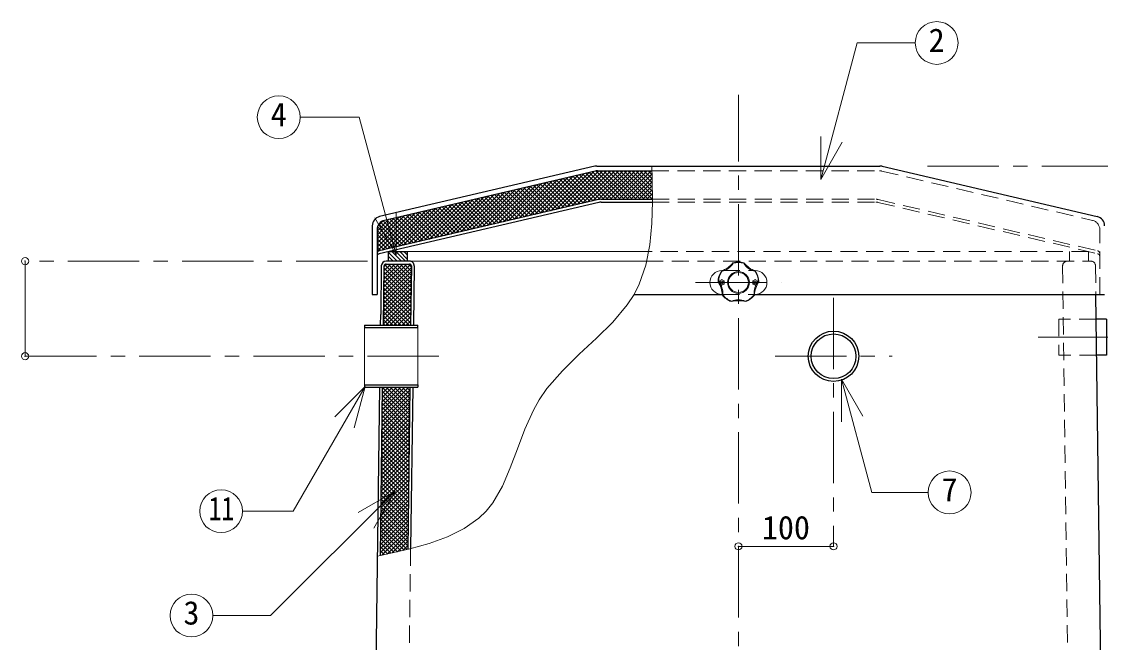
# Model space of a CAD drawing. Units: millimetres at full size, sheet at 1:15. Extents: x -3127 to 2948, y -2102 to 2112.
# Drawn here: x -843 to 292, y -724 to -70 of the extents above; entities that cross this region are included whole.
import ezdxf
from ezdxf.enums import TextEntityAlignment as Align

# ---------------------------------------------------------------- set-up
doc = ezdxf.new("R2010")
doc.units = ezdxf.units.MM
doc.header["$LTSCALE"] = 15
doc.header["$PDMODE"] = 32
doc.header["$PDSIZE"] = 7.5
doc.linetypes.add('CHAIN1', pattern=[8, 5, -1, 1, -1])
doc.linetypes.add('DASHED1', pattern=[1.8, 1.2, -0.6])
doc.layers.add('0-0_ﾚｲﾔ1', color=7, linetype='Continuous', lineweight=18)
doc.styles.add('ＭＳ ゴシック', font='')
doc.styles.get('ＭＳ ゴシック').set_extended_font_data('MS Gothic')

msp = doc.modelspace()

# ---------------------------------------------------------------- linework, layer by layer
at = {"layer": '0-0_ﾚｲﾔ1'}
for p, q in [((-2.57, -236.45), (35.88, -92.95)), ((96.87, -92.95), (35.88, -92.95)), ((-2.57, -236.45), (-2.57, -191.45)), ((-2.57, -236.45), (19.93, -197.48)), ((-448.96, -315.82), (-448.96, -270.82)), ((-448.96, -315.82), (-471.46, -276.85)), ((-105.51, -332.4), (-106.58, -332.4)), ((-71.58, -332.4), (-72.64, -332.4)), ((-482.18, -392.25), (-482.18, -452.75)), ((-426.18, -392.25), (-426.18, -452.75)), ((19.25, -446.5), (19.25, -491.5)), ((19.25, -446.5), (41.75, -485.47)), ((19.25, -446.5), (51.2, -565.73)), ((-481.58, -454.33), (-557.35, -585.57)), ((-481.58, -454.33), (-513.4, -486.15)), ((-481.58, -454.33), (-493.22, -497.8)), ((-450.11, -564.34), (-489.09, -586.84)), ((-450.11, -564.34), (-472.61, -603.31)), ((110.49, -565.73), (51.2, -565.73)), ((-610.51, -585.57), (-557.35, -585.57))]:
    msp.add_line(p, q, dxfattribs=at)
at = {"layer": '0-0_ﾚｲﾔ1', "color": 4, "linetype": 'CHAIN1', "lineweight": 9}
for p, q in [((-89.08, -1177.5), (-89.08, -147.4)), ((109.77, -222.4), (855.92, -222.4)), ((-479.08, -322.5), (-839.08, -322.5)), ((-134.08, -344.9), (-44.08, -344.9)), ((10.92, -361), (10.92, -622.5)), ((660.92, -402.5), (222.77, -402.5)), ((-839.08, -422.5), (-391.18, -422.5)), ((-50.58, -422.5), (72.42, -422.5))]:
    msp.add_line(p, q, dxfattribs=at)
at = {"layer": '0-0_ﾚｲﾔ1', "color": 5, "lineweight": 25}
for p, q in [((-240.2, -222.67), (-466.36, -275.6)), ((-237.92, -222.4), (59.77, -222.4)), ((62.05, -222.67), (288.2, -275.6)), ((-239.63, -227.67), (-461.36, -279.56)), ((-237.35, -227.4), (-180.09, -227.4)), ((-236.16, -257.67), (-466.76, -311.64)), ((-235.82, -260.67), (-466.76, -314.72)), ((-233.88, -257.4), (-179.84, -257.4)), ((-233.54, -260.4), (-179.86, -260.4)), ((-469.08, -289.3), (-469.08, -357.4)), ((-457.27, -312.5), (-457.27, -322.5)), ((-464.57, -327.43), (-465.22, -378.5)), ((-462.37, -390), (-461.57, -327.47)), ((-434.97, -322.5), (-459.57, -322.5)), ((-459.57, -325.5), (-434.97, -325.5)), ((-432.97, -327.52), (-433.77, -390)), ((-429.97, -327.56), (-430.77, -390)), ((-198.76, -357.4), (-105.97, -357.4)), ((-72.19, -357.4), (295.92, -357.4)), ((295.99, -1076), (286.79, -357.5)), ((-465.37, -390), (-465.22, -378.5)), ((297.77, -383.5), (287.17, -383.5)), ((-482.18, -390), (-482.18, -392.25)), ((-482.18, -390), (-426.18, -390)), ((-482.18, -452.75), (-482.18, -455)), ((-482.18, -452.75), (-426.18, -452.75)), ((-426.18, -452.75), (-426.18, -455)), ((-482.18, -455), (-426.18, -455)), ((-474.14, -1076), (-466.2, -455)), ((-465.46, -632.12), (-463.2, -455)), ((-434.6, -455), (-436.78, -625.59)), ((-431.6, -455), (-433.77, -624.85))]:
    msp.add_line(p, q, dxfattribs=at)
at = {"layer": '0-0_ﾚｲﾔ1', "color": 4, "lineweight": 9}
for p, q in [((-319.63, -277.2), (-279.4, -236.98)), ((-314.09, -275.9), (-273.86, -235.68)), ((-308.55, -274.61), (-268.32, -234.38)), ((-303.01, -273.31), (-262.78, -233.09)), ((-297.47, -272.01), (-257.25, -231.79)), ((-291.93, -270.72), (-251.71, -230.49)), ((-286.39, -269.42), (-246.17, -229.2)), ((-283.83, -238.01), (-258.87, -262.98)), ((-280.85, -268.13), (-240.63, -227.9)), ((-280.39, -237.21), (-255.43, -262.17)), ((-276.96, -236.4), (-251.99, -261.37)), ((-275.31, -266.83), (-235.89, -227.4)), ((-273.52, -235.6), (-248.55, -260.57)), ((-270.08, -234.79), (-245.11, -259.76)), ((-269.78, -265.53), (-231.65, -227.4)), ((-266.64, -233.99), (-241.68, -258.96)), ((-264.24, -264.24), (-227.4, -227.4)), ((-263.2, -233.18), (-238.24, -258.15)), ((-259.77, -232.38), (-234.71, -257.44)), ((-258.7, -262.94), (-223.16, -227.4)), ((-256.33, -231.58), (-230.5, -257.4)), ((-253.16, -261.64), (-218.92, -227.4)), ((-252.89, -230.77), (-226.26, -257.4)), ((-249.45, -229.97), (-222.02, -257.4)), ((-247.62, -260.35), (-214.67, -227.4)), ((-246.01, -229.16), (-217.77, -257.4)), ((-242.58, -228.36), (-213.53, -257.4)), ((-242.08, -259.05), (-210.43, -227.4)), ((-239.13, -227.56), (-209.29, -257.4)), ((-236.54, -257.75), (-206.19, -227.4)), ((-235.05, -227.4), (-205.05, -257.4)), ((-231.95, -257.4), (-201.95, -227.4)), ((-230.8, -227.4), (-200.8, -257.4)), ((-227.7, -257.4), (-197.7, -227.4)), ((-226.56, -227.4), (-196.56, -257.4)), ((-223.46, -257.4), (-193.46, -227.4)), ((-222.32, -227.4), (-192.32, -257.4)), ((-219.22, -257.4), (-189.22, -227.4)), ((-218.07, -227.4), (-188.07, -257.4)), ((-214.98, -257.4), (-184.98, -227.4)), ((-213.83, -227.4), (-183.83, -257.4)), ((-210.73, -257.4), (-180.73, -227.4)), ((-209.59, -227.4), (-179.61, -257.38)), ((-206.49, -257.4), (-179.97, -230.88)), ((-205.35, -227.4), (-179.66, -253.09)), ((-202.25, -257.4), (-179.87, -235.02)), ((-201.1, -227.4), (-179.71, -248.8)), ((-196.86, -227.4), (-179.75, -244.51)), ((-192.62, -227.4), (-179.8, -240.22)), ((-188.38, -227.4), (-179.85, -235.93)), ((-184.13, -227.4), (-179.95, -231.58)), ((-369.48, -288.87), (-329.25, -248.64)), ((-363.94, -287.57), (-323.71, -247.35)), ((-358.4, -286.27), (-318.17, -246.05)), ((-352.86, -284.98), (-312.64, -244.75)), ((-347.32, -283.68), (-307.1, -243.46)), ((-341.78, -282.39), (-301.56, -242.16)), ((-336.24, -281.09), (-296.02, -240.86)), ((-331.96, -249.28), (-307, -274.24)), ((-330.7, -279.79), (-290.48, -239.57)), ((-328.53, -248.47), (-303.56, -273.44)), ((-325.17, -278.5), (-284.94, -238.27)), ((-325.09, -247.67), (-300.12, -272.64)), ((-321.65, -246.86), (-296.68, -271.83)), ((-318.21, -246.06), (-293.25, -271.03)), ((-314.77, -245.25), (-289.81, -270.22)), ((-311.34, -244.45), (-286.37, -269.42)), ((-307.9, -243.64), (-282.93, -268.61)), ((-304.46, -242.84), (-279.49, -267.81)), ((-301.02, -242.04), (-276.06, -267)), ((-297.58, -241.23), (-272.62, -266.2)), ((-294.15, -240.43), (-269.18, -265.39)), ((-290.71, -239.62), (-265.74, -264.59)), ((-287.27, -238.82), (-262.3, -263.78)), ((-198.01, -257.4), (-179.81, -239.2)), ((-193.76, -257.4), (-179.76, -243.4)), ((-189.52, -257.4), (-179.72, -247.6)), ((-419.33, -300.53), (-379.1, -260.31)), ((-413.79, -299.24), (-373.56, -259.01)), ((-408.25, -297.94), (-368.03, -257.72)), ((-402.71, -296.65), (-362.49, -256.42)), ((-397.17, -295.35), (-356.95, -255.12)), ((-391.63, -294.05), (-351.41, -253.83)), ((-386.09, -292.76), (-345.87, -252.53)), ((-380.56, -291.46), (-340.33, -251.24)), ((-380.1, -260.54), (-355.13, -285.51)), ((-376.66, -259.74), (-351.69, -284.7)), ((-375.02, -290.16), (-334.79, -249.94)), ((-373.22, -258.93), (-348.25, -283.9)), ((-369.78, -258.13), (-344.82, -283.1)), ((-366.34, -257.32), (-341.38, -282.29)), ((-362.91, -256.52), (-337.94, -281.49)), ((-359.47, -255.71), (-334.5, -280.68)), ((-356.03, -254.91), (-331.06, -279.88)), ((-352.59, -254.1), (-327.63, -279.07)), ((-349.15, -253.3), (-324.19, -278.27)), ((-345.72, -252.5), (-320.75, -277.46)), ((-342.28, -251.69), (-317.31, -276.66)), ((-338.84, -250.89), (-313.87, -275.85)), ((-335.4, -250.08), (-310.44, -275.05)), ((-185.28, -257.4), (-179.67, -251.8)), ((-181.04, -257.4), (-179.63, -256)), ((-469.08, -312.1), (-428.95, -271.98)), ((-463.64, -310.91), (-423.42, -270.68)), ((-458.1, -309.61), (-417.88, -269.38)), ((-452.56, -308.31), (-412.34, -268.09)), ((-447.02, -307.02), (-406.8, -266.79)), ((-441.48, -305.72), (-401.26, -265.5)), ((-435.95, -304.42), (-395.72, -264.2)), ((-430.41, -303.13), (-390.18, -262.9)), ((-428.23, -271.81), (-403.26, -296.77)), ((-424.87, -301.83), (-384.64, -261.61)), ((-424.79, -271), (-399.82, -295.97)), ((-421.35, -270.2), (-396.39, -295.17)), ((-417.91, -269.39), (-392.95, -294.36)), ((-414.48, -268.59), (-389.51, -293.56)), ((-411.04, -267.78), (-386.07, -292.75)), ((-407.6, -266.98), (-382.63, -291.95)), ((-404.16, -266.17), (-379.2, -291.14)), ((-400.72, -265.37), (-375.76, -290.34)), ((-397.29, -264.57), (-372.32, -289.53)), ((-393.85, -263.76), (-368.88, -288.73)), ((-390.41, -262.96), (-365.44, -287.92)), ((-386.97, -262.15), (-362.01, -287.12)), ((-383.53, -261.35), (-358.57, -286.31)), ((-469.08, -307.86), (-434.49, -273.27)), ((-469.08, -303.62), (-440.03, -274.57)), ((-469.08, -299.37), (-445.57, -275.87)), ((-469.08, -295.13), (-451.11, -277.16)), ((-469.08, -290.89), (-456.65, -278.46)), ((-468.56, -286.13), (-462.25, -279.81)), ((-465.26, -281.44), (-441.08, -305.63)), ((-462.54, -279.92), (-437.64, -304.82)), ((-459.17, -279.05), (-434.2, -304.02)), ((-455.73, -278.24), (-430.77, -303.21)), ((-452.29, -277.44), (-427.33, -302.41)), ((-448.86, -276.63), (-423.89, -301.6)), ((-445.42, -275.83), (-420.45, -300.8)), ((-441.98, -275.03), (-417.01, -299.99)), ((-438.54, -274.22), (-413.58, -299.19)), ((-435.1, -273.42), (-410.14, -298.38)), ((-431.67, -272.61), (-406.7, -297.58)), ((-469.08, -290.35), (-451.39, -308.04)), ((-469.08, -294.6), (-454.83, -308.84)), ((-468.68, -286.51), (-447.96, -307.23)), ((-467.32, -283.63), (-444.52, -306.43)), ((-469.08, -298.84), (-458.27, -309.65)), ((-469.08, -303.08), (-461.71, -310.45)), ((-469.08, -307.32), (-465.15, -311.26)), ((-469.08, -311.57), (-468.2, -312.44)), ((-457.27, -312.98), (-447.75, -322.5)), ((-457.27, -317.22), (-451.99, -322.5)), ((-453.51, -312.5), (-443.51, -322.5)), ((-449.26, -312.5), (-439.26, -322.5)), ((-445.02, -312.5), (-437.27, -320.25)), ((-440.78, -312.5), (-437.27, -316.01)), ((-437.27, -312.5), (-184.23, -312.5)), ((-839.08, -422.5), (-839.08, -322.5)), ((-461.91, -353.93), (-433.83, -325.85)), ((-461.85, -349.64), (-437.71, -325.5)), ((-461.8, -345.34), (-441.95, -325.5)), ((-461.74, -341.04), (-446.19, -325.5)), ((-461.69, -336.74), (-450.44, -325.5)), ((-461.63, -332.45), (-454.68, -325.5)), ((-461.58, -328.15), (-458.92, -325.5)), ((-461.06, -326.16), (-433.31, -353.91)), ((-457.48, -325.5), (-433.25, -349.72)), ((-457.27, -321.46), (-456.23, -322.5)), ((-453.23, -325.5), (-433.2, -345.53)), ((-448.99, -325.5), (-433.15, -341.34)), ((-444.75, -325.5), (-433.09, -337.15)), ((-440.51, -325.5), (-433.04, -332.96)), ((-436.26, -325.5), (-432.99, -328.77)), ((-186.17, -322.5), (-434.97, -322.5)), ((-462.07, -366.83), (-433.1, -337.86)), ((-462.02, -362.53), (-433.05, -333.56)), ((-461.96, -358.23), (-432.99, -329.26)), ((-461.7, -338.24), (-433.47, -366.48)), ((-461.65, -334.05), (-433.41, -362.29)), ((-461.6, -329.86), (-433.36, -358.1)), ((-462.24, -379.72), (-433.27, -350.75)), ((-462.18, -375.42), (-433.21, -346.45)), ((-462.13, -371.13), (-433.16, -342.16)), ((-461.87, -350.81), (-433.63, -379.04)), ((-461.81, -346.62), (-433.58, -374.85)), ((-461.76, -342.43), (-433.52, -370.66)), ((-462.35, -388.32), (-433.38, -359.35)), ((-462.29, -384.02), (-433.32, -355.05)), ((-461.97, -359.18), (-433.74, -387.42)), ((-461.92, -354.99), (-433.68, -383.23)), ((-462.13, -371.75), (-443.89, -390)), ((-462.08, -367.56), (-439.65, -390)), ((-462.03, -363.37), (-435.4, -390)), ((-459.78, -390), (-433.43, -363.64)), ((-455.54, -390), (-433.49, -367.94)), ((-451.3, -390), (-433.54, -372.24)), ((-462.29, -384.32), (-456.62, -390)), ((-462.24, -380.13), (-452.37, -390)), ((-462.19, -375.94), (-448.13, -390)), ((-447.05, -390), (-433.6, -376.54)), ((-442.81, -390), (-433.65, -380.84)), ((-438.57, -390), (-433.71, -385.13)), ((-462.35, -388.51), (-460.86, -390)), ((-434.33, -390), (-433.76, -389.43)), ((-463.66, -491.46), (-434.7, -462.49)), ((-463.61, -487.16), (-434.64, -458.19)), ((-463.55, -482.86), (-435.69, -455)), ((-463.5, -478.57), (-439.93, -455)), ((-463.44, -474.27), (-444.17, -455)), ((-463.39, -469.97), (-448.41, -455)), ((-463.34, -465.67), (-452.66, -455)), ((-463.31, -463.91), (-435.08, -492.15)), ((-463.28, -461.38), (-456.9, -455)), ((-463.26, -459.72), (-435.02, -487.96)), ((-463.23, -457.08), (-461.14, -455)), ((-463.21, -455.53), (-434.97, -483.77)), ((-459.5, -455), (-434.91, -479.58)), ((-455.26, -455), (-434.86, -475.39)), ((-451.01, -455), (-434.81, -471.2)), ((-446.77, -455), (-434.75, -467.01)), ((-442.53, -455), (-434.7, -462.82)), ((-438.29, -455), (-434.65, -458.63)), ((-463.83, -504.35), (-434.86, -475.38)), ((-463.77, -500.05), (-434.81, -471.09)), ((-463.72, -495.76), (-434.75, -466.79)), ((-463.42, -472.29), (-435.18, -500.52)), ((-463.37, -468.1), (-435.13, -496.34)), ((-463.94, -512.95), (-434.97, -483.98)), ((-463.88, -508.65), (-434.92, -479.68)), ((-463.58, -484.86), (-435.34, -513.09)), ((-463.53, -480.67), (-435.29, -508.9)), ((-463.47, -476.48), (-435.24, -504.71)), ((-464.1, -525.84), (-435.14, -496.87)), ((-464.05, -521.54), (-435.08, -492.57)), ((-463.99, -517.24), (-435.03, -488.28)), ((-463.74, -497.42), (-435.5, -525.66)), ((-463.69, -493.23), (-435.45, -521.47)), ((-463.63, -489.04), (-435.4, -517.28)), ((-464.27, -538.73), (-435.3, -509.76)), ((-464.21, -534.43), (-435.25, -505.47)), ((-464.16, -530.14), (-435.19, -501.17)), ((-463.9, -509.99), (-435.67, -538.23)), ((-463.85, -505.8), (-435.61, -534.04)), ((-463.79, -501.61), (-435.56, -529.85)), ((-464.38, -547.33), (-435.41, -518.36)), ((-464.32, -543.03), (-435.36, -514.06)), ((-464.01, -518.37), (-435.77, -546.6)), ((-463.96, -514.18), (-435.72, -542.42)), ((-464.54, -560.22), (-435.58, -531.25)), ((-464.49, -555.92), (-435.52, -526.95)), ((-464.43, -551.63), (-435.47, -522.66)), ((-464.17, -530.93), (-435.93, -559.17)), ((-464.12, -526.75), (-435.88, -554.98)), ((-464.06, -522.56), (-435.83, -550.79)), ((-464.71, -573.11), (-435.74, -544.14)), ((-464.65, -568.82), (-435.69, -539.85)), ((-464.6, -564.52), (-435.63, -535.55)), ((-464.33, -543.5), (-436.09, -571.74)), ((-464.28, -539.31), (-436.04, -567.55)), ((-464.22, -535.12), (-435.99, -563.36)), ((-464.82, -581.71), (-435.85, -552.74)), ((-464.76, -577.41), (-435.8, -548.44)), ((-464.44, -551.88), (-436.2, -580.12)), ((-464.38, -547.69), (-436.15, -575.93)), ((-464.98, -594.6), (-436.02, -565.63)), ((-464.93, -590.3), (-435.96, -561.33)), ((-464.87, -586.01), (-435.91, -557.04)), ((-464.6, -564.45), (-436.36, -592.68)), ((-464.55, -560.26), (-436.31, -588.49)), ((-464.49, -556.07), (-436.25, -584.31)), ((-465.15, -607.49), (-436.18, -578.53)), ((-465.09, -603.2), (-436.13, -574.23)), ((-465.04, -598.9), (-436.07, -569.93)), ((-464.76, -577.01), (-436.52, -605.25)), ((-464.71, -572.83), (-436.47, -601.06)), ((-464.65, -568.64), (-436.42, -596.87)), ((-465.26, -616.09), (-436.29, -587.12)), ((-465.2, -611.79), (-436.24, -582.82)), ((-464.92, -589.58), (-436.68, -617.82)), ((-464.87, -585.39), (-436.63, -613.63)), ((-464.81, -581.2), (-436.58, -609.44)), ((-465.42, -628.98), (-436.46, -600.01)), ((-465.37, -624.68), (-436.4, -595.72)), ((-465.31, -620.39), (-436.35, -591.42)), ((-465.03, -597.96), (-437.28, -625.71)), ((-464.97, -593.77), (-436.74, -622.01)), ((-465.19, -610.53), (-447.6, -628.11)), ((-465.13, -606.34), (-444.16, -627.31)), ((-465.08, -602.15), (-440.72, -626.51)), ((-464, -631.8), (-436.51, -604.31)), ((-458.58, -630.63), (-436.57, -608.61)), ((-465.35, -623.09), (-457.95, -630.49)), ((-465.3, -618.9), (-454.49, -629.71)), ((-465.24, -614.72), (-451.05, -628.91)), ((-453.11, -629.39), (-436.62, -612.91)), ((-447.58, -628.1), (-436.68, -617.2)), ((-442.05, -626.82), (-436.73, -621.5)), ((-89.08, -622.5), (10.92, -622.5)), ((-465.46, -631.47), (-464.92, -632)), ((-465.4, -627.28), (-461.44, -631.25))]:
    msp.add_line(p, q, dxfattribs=at)
at = {"layer": '0-0_ﾚｲﾔ1', "linetype": 'DASHED1'}
for p, q in [((-180.09, -227.4), (59.19, -227.4)), ((61.47, -227.67), (283.2, -279.56)), ((-179.86, -260.4), (55.38, -260.4)), ((-179.84, -257.4), (55.73, -257.4)), ((57.66, -260.67), (288.6, -314.72)), ((58, -257.67), (288.6, -311.64)), ((290.92, -357.4), (290.92, -289.3)), ((279.11, -312.5), (-184.23, -312.5)), ((259.11, -312.5), (259.11, -322.5)), ((279.11, -312.5), (279.11, -322.5)), ((-186.17, -322.5), (281.41, -322.5)), ((286.41, -327.43), (286.79, -357.5)), ((-105.97, -357.4), (-72.19, -357.4)), ((287.57, -421.5), (247.77, -421.5)), ((-433.77, -624.85), (-439.44, -1067.5))]:
    msp.add_line(p, q, dxfattribs=at)
at = {"layer": '0-0_ﾚｲﾔ1', "color": 4, "linetype": 'DASHED1', "lineweight": 9}
for p, q in [((259.11, -312.5), (259.11, -322.5)), ((279.11, -312.5), (279.11, -322.5)), ((-105.51, -332.4), (-72.64, -332.4)), ((-109.08, -343.15), (-106.58, -341.9)), ((-109.08, -343.15), (-109.08, -346.65)), ((-106.58, -347.9), (-109.08, -346.65)), ((-106.58, -341.9), (-104.08, -343.15)), ((-104.08, -346.65), (-106.58, -347.9)), ((-104.08, -343.15), (-104.08, -346.65)), ((-71.58, -341.9), (-74.08, -343.15)), ((-74.08, -343.15), (-74.08, -346.65)), ((-74.08, -346.65), (-71.58, -347.9)), ((-69.08, -343.15), (-71.58, -341.9)), ((-71.58, -347.9), (-69.08, -346.65)), ((-69.08, -343.15), (-69.08, -346.65))]:
    msp.add_line(p, q, dxfattribs=at)
at = {"layer": '0-0_ﾚｲﾔ1'}
for points in [[(-448.96, -315.82), (-487.73, -171.11), (-549.95, -171.11)], [(-468.47, -632.77), (-455.96, -630.06), (-434.66, -625.1), (-414.13, -619.39), (-394.85, -612.45), (-377.31, -603.81), (-362, -592.99), (-354.33, -585.52), (-347.3, -576.67), (-337.25, -559.32), (-328.94, -540.07), (-321.39, -519.75), (-313.62, -499.22), (-304.65, -479.31), (-298.5, -468.39), (-290.37, -456.58), (-274.18, -437.81), (-256.37, -420.41), (-238.2, -403.59), (-220.97, -386.57), (-205.95, -368.59), (-198.76, -357.4), (-193.38, -346.58), (-186.57, -326.63), (-182.38, -305.32), (-180.24, -282.95), (-179.59, -259.81), (-179.84, -236.2), (-180.17, -222.4)], [(-450.11, -564.34), (-581.1, -695.32), (-641.7, -695.32)]]:
    msp.add_lwpolyline(points, dxfattribs=at)
at = {"layer": '0-0_ﾚｲﾔ1', "color": 5, "lineweight": 25}
for points in [[(-474.08, -285.33), (-474.08, -357.4), (-469.08, -357.4)], [(-457.27, -312.5), (-437.27, -312.5), (-437.27, -322.5)], [(297.77, -383.5), (297.77, -421.5), (287.57, -421.5)], [(-482.18, -392.25), (-426.18, -392.25), (-426.18, -390)]]:
    msp.add_lwpolyline(points, dxfattribs=at)
at = {"layer": '0-0_ﾚｲﾔ1', "linetype": 'DASHED1'}
for points in [[(251.81, -327.56), (261.28, -1067.5), (-439.44, -1067.5)], [(287.17, -383.5), (247.77, -383.5), (247.77, -421.5)]]:
    msp.add_lwpolyline(points, dxfattribs=at)
at = {"layer": '0-0_ﾚｲﾔ1'}
for centre, radius in [((119.37, -92.95), 22.5), ((-572.45, -171.11), 22.5), ((-89.08, -344.9), 10.5), ((132.99, -565.73), 22.5), ((-633.01, -585.57), 22.5), ((-664.2, -695.32), 22.5)]:
    msp.add_circle(centre, radius, dxfattribs=at)
at = {"layer": '0-0_ﾚｲﾔ1', "color": 4, "lineweight": 9}
msp.add_circle((-89.08, -344.9), 11.5, dxfattribs=at)
at = {"layer": '0-0_ﾚｲﾔ1', "color": 4, "linetype": 'DASHED1', "lineweight": 9}
for centre in [(-106.58, -344.9), (-71.58, -344.9)]:
    msp.add_circle(centre, 1.5, dxfattribs=at)
at = {"layer": '0-0_ﾚｲﾔ1', "color": 5, "lineweight": 25}
for radius in [26.5, 23.5]:
    msp.add_circle((10.92, -422.5), radius, dxfattribs=at)
for centre, radius, start, end in [((-237.92, -232.4), 10, 90, 103.17255), ((59.77, -232.4), 10, 76.82745, 90), ((-237.35, -237.4), 10, 90, 103.17255), ((-233.88, -267.4), 10, 90, 103.17255), ((-233.54, -270.4), 10, 90, 103.17255), ((-464.08, -285.33), 10, 103.17255, 180), ((-459.08, -289.3), 10, 103.17255, 180), ((285.92, -285.33), 10, 0, 76.82745), ((-466.08, -314.56), 3, 103.17255, 180), ((-466.08, -317.64), 3, 103.17255, 180), ((-459.57, -327.5), 5, 90, 179.2671), ((-459.57, -327.5), 2, 90, 179.2671), ((-434.97, -327.5), 5, 359.2671, 90), ((-434.97, -327.5), 2, 359.2671, 90)]:
    msp.add_arc(centre, radius, start, end, dxfattribs=at)
at = {"layer": '0-0_ﾚｲﾔ1', "linetype": 'DASHED1'}
for centre, radius, start, end in [((59.19, -237.4), 10, 76.82745, 90), ((55.38, -270.4), 10, 76.82745, 90), ((55.73, -267.4), 10, 76.82745, 90), ((280.92, -289.3), 10, 0, 76.82745), ((287.92, -314.56), 3, 0, 76.82745), ((287.92, -317.64), 3, 0, 76.82745), ((256.81, -327.5), 5, 90, 180.7329), ((281.41, -327.5), 5, 0.7329, 90)]:
    msp.add_arc(centre, radius, start, end, dxfattribs=at)
at = {"layer": '0-0_ﾚｲﾔ1'}
for centre, radius, start, end in [((-117.92, -305.21), 29.89, 291.41115, 320.58885), ((-110.83, -314.96), 18.83, 283.0119, 328.9881), ((-89.08, -344.9), 21.5, 74.5, 105.5), ((-89.08, -344.9), 21, 74.5, 105.5), ((-67.33, -314.96), 18.83, 211.0119, 256.9881), ((-60.24, -305.21), 29.89, 219.41115, 248.58885), ((-106.58, -344.9), 12.5, 90, 270), ((-89.08, -344.9), 21.5, 146.5, 177.5), ((-89.08, -344.9), 21, 146.5, 177.5), ((-71.58, -344.9), 12.5, 270, 90), ((-89.08, -344.9), 21, 2.5, 33.5), ((-89.08, -344.9), 21.5, 2.5, 33.5), ((-135.74, -360.07), 29.89, 3.41115, 32.58885), ((-124.27, -356.34), 18.83, 355.0119, 40.9881), ((-53.88, -356.34), 18.83, 139.0119, 184.9881), ((-42.41, -360.07), 29.89, 147.41115, 176.58885), ((-89.08, -344.9), 21.5, 218.5, 249.5), ((-89.08, -344.9), 21, 218.5, 249.5), ((-89.08, -344.9), 21, 290.5, 321.5), ((-89.08, -344.9), 21.5, 290.5, 321.5), ((-89.08, -393.97), 29.89, 75.41115, 104.58885), ((-89.08, -381.91), 18.83, 67.0119, 112.9881)]:
    msp.add_arc(centre, radius, start, end, dxfattribs=at)
at = {"layer": '0-0_ﾚｲﾔ1', "color": 1}
for p in [(-839.08, -322.5), (-839.08, -422.5), (-89.08, -622.5), (10.92, -622.5)]:
    msp.add_point(p, dxfattribs=at)

# ---------------------------------------------------------------- texts
at = {"layer": '0-0_ﾚｲﾔ1', "style": 'ＭＳ ゴシック'}
for s, p in [('2', (110.93, -109.82)), ('4', (-580.88, -187.98)), ('7', (124.55, -582.6)), ('100', (-64.39, -622.5)), ('3', (-672.64, -712.2))]:
    msp.add_text(s, height=24.74, dxfattribs=at).set_placement(p, align=Align.BOTTOM_LEFT)
at = {"layer": '0-0_ﾚｲﾔ1', "style": 'ＭＳ ゴシック', "width": 0.8}
msp.add_text('11', height=24.74, dxfattribs=at).set_placement((-646.14, -602.44), align=Align.BOTTOM_LEFT)

doc.saveas('drawing.dxf')
